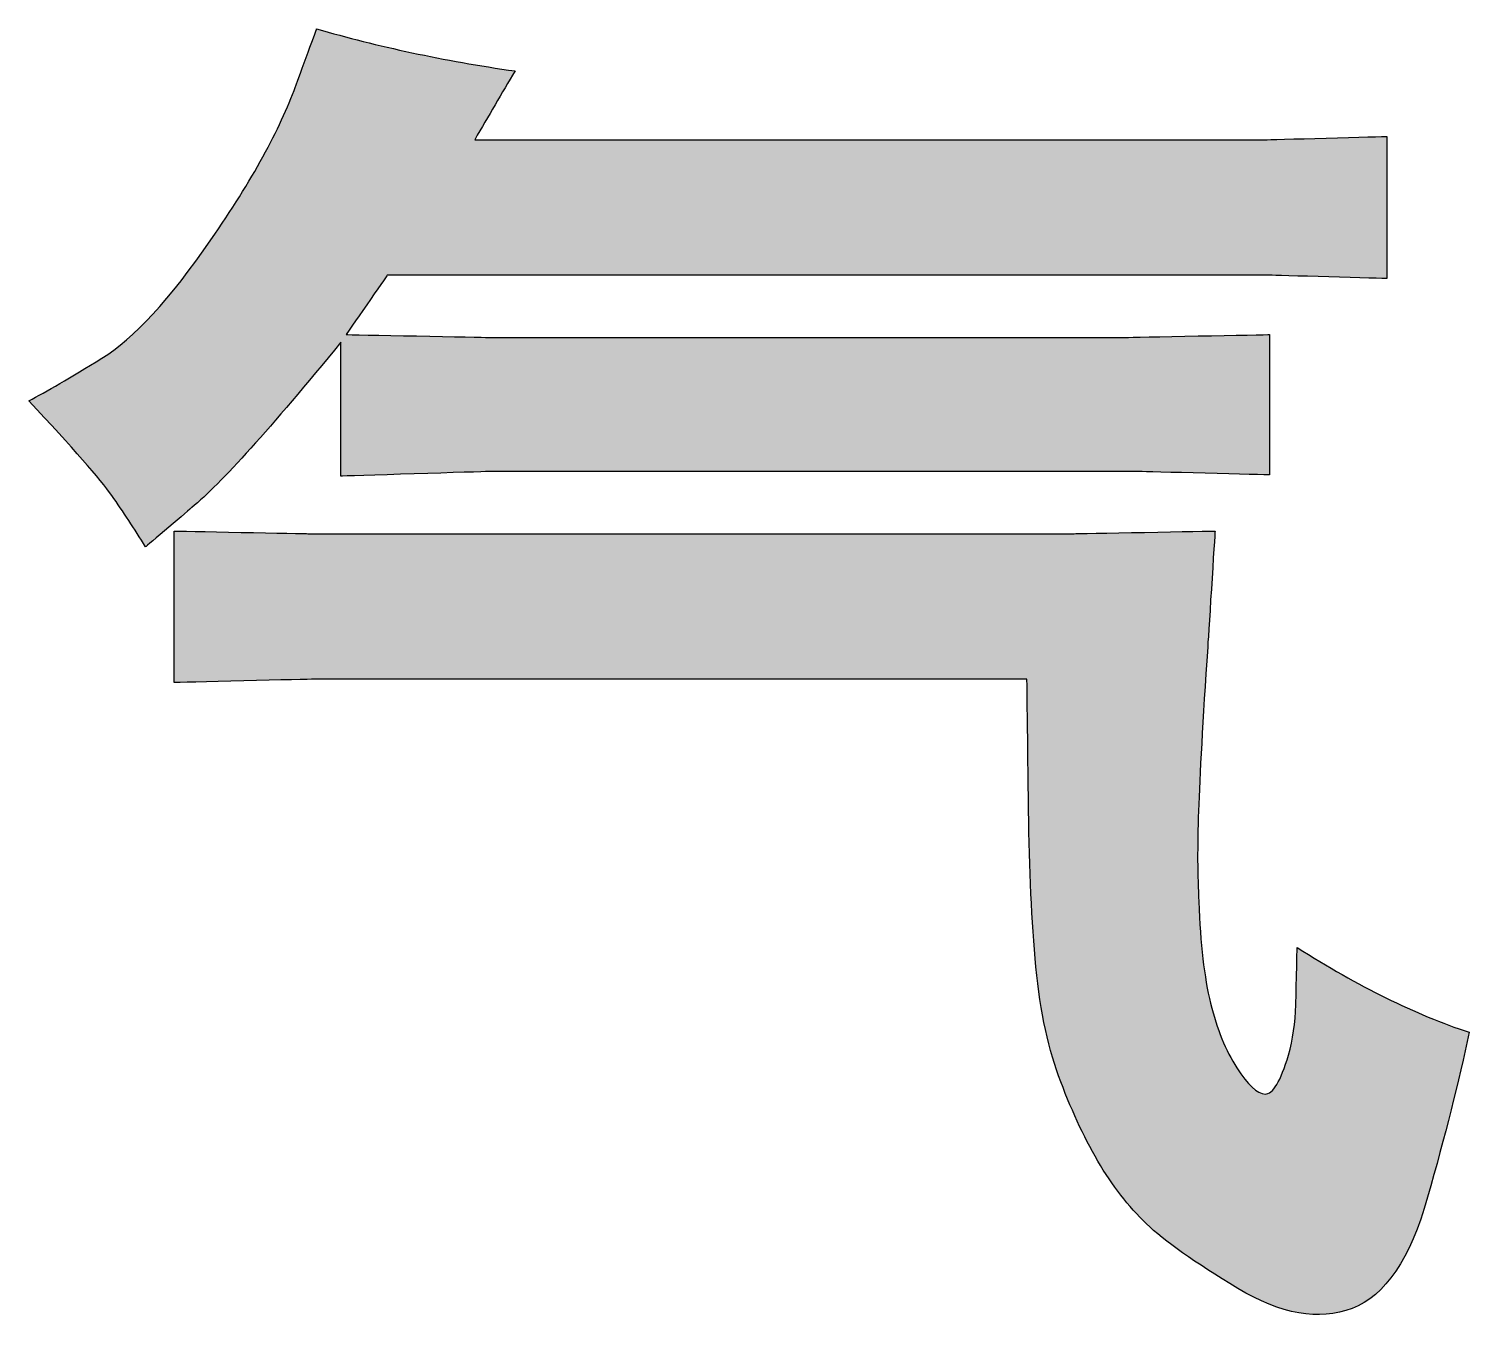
# Model space of a CAD drawing. Header units: millimetres. Extents: x 189 to 1029, y 82 to 676.
# Drawn here: x 926.85 to 934.23, y 107.34 to 113.96 of the extents above; entities that cross this region are included whole.
import ezdxf
from ezdxf.enums import TextEntityAlignment as Align

# ---------------------------------------------------------------- set-up
doc = ezdxf.new("R2010")
doc.units = ezdxf.units.MM
doc.header["$LTSCALE"] = 2
doc.layers.add('1粗实线', color=7, linetype='Continuous', lineweight=35)
doc.layers.add('5标注层', color=3, linetype='Continuous', lineweight=18)
doc.layers.add('6文本', color=2, linetype='Continuous')
doc.layers.add('图框层', color=7, linetype='Continuous')
doc.styles.add('文字', font='isocp.shx', dxfattribs={"bigfont": 'gbcbig.shx'})

# ---------------------------------------------------------------- blocks, each defined once
blk = doc.blocks.new('LOGO')
at = {"layer": '6文本'}
h = blk.add_hatch(color=2, dxfattribs=at)
h.dxf.hatch_style = 1
edge = h.paths.add_edge_path()
edge.add_spline(control_points=[(-45.1084, 10.3137), (-45.1084, 10.3137), (-45.0028, 10.4659), (-45.0028, 10.4659), (-45.0028, 10.4659)], knot_values=[0.458333, 0.458333, 0.458333, 0.458333, 0.5, 0.5, 0.5, 0.5, 0.5], degree=3, periodic=0)
edge.add_spline(control_points=[(-45.0028, 10.4659), (-45.0028, 10.4659), (-42.7381, 10.4659), (-42.7381, 10.4659), (-42.7381, 10.4659)], knot_values=[0.416667, 0.416667, 0.416667, 0.416667, 0.458333, 0.458333, 0.458333, 0.458333, 0.458333], degree=3, periodic=0)
edge.add_spline(control_points=[(-42.7381, 10.4659), (-42.7381, 10.4659), (-42.4408, 10.4571), (-42.4408, 10.4571), (-42.4408, 10.4571)], knot_values=[0.375, 0.375, 0.375, 0.375, 0.416667, 0.416667, 0.416667, 0.416667, 0.416667], degree=3, periodic=0)
edge.add_spline(control_points=[(-42.4408, 10.4571), (-42.4408, 10.4571), (-42.4408, 10.8217), (-42.4408, 10.8217), (-42.4408, 10.8217)], knot_values=[0.333333, 0.333333, 0.333333, 0.333333, 0.375, 0.375, 0.375, 0.375, 0.375], degree=3, periodic=0)
edge.add_spline(control_points=[(-42.4408, 10.8217), (-42.4408, 10.8217), (-42.7513, 10.8131), (-42.7513, 10.8131), (-42.7513, 10.8131)], knot_values=[0.291667, 0.291667, 0.291667, 0.291667, 0.333333, 0.333333, 0.333333, 0.333333, 0.333333], degree=3, periodic=0)
edge.add_spline(control_points=[(-42.7513, 10.8131), (-42.7513, 10.8131), (-44.7788, 10.8131), (-44.7788, 10.8131), (-44.7788, 10.8131)], knot_values=[0.25, 0.25, 0.25, 0.25, 0.291667, 0.291667, 0.291667, 0.291667, 0.291667], degree=3, periodic=0)
edge.add_spline(control_points=[(-44.7788, 10.8131), (-44.7436, 10.8739), (-44.709, 10.9327), (-44.6753, 10.9894), (-44.6753, 10.9894)], knot_values=[0.208333, 0.208333, 0.208333, 0.208333, 0.25, 0.25, 0.25, 0.25, 0.25], degree=3, periodic=0)
edge.add_spline(control_points=[(-44.6753, 10.9894), (-44.8584, 11.0156), (-45.0281, 11.052), (-45.1839, 11.0975), (-45.1839, 11.0975)], knot_values=[0.166667, 0.166667, 0.166667, 0.166667, 0.208333, 0.208333, 0.208333, 0.208333, 0.208333], degree=3, periodic=0)
edge.add_spline(control_points=[(-45.1839, 11.0975), (-45.1839, 11.0975), (-45.2382, 10.95), (-45.2382, 10.95), (-45.2382, 10.95)], knot_values=[0.125, 0.125, 0.125, 0.125, 0.166667, 0.166667, 0.166667, 0.166667, 0.166667], degree=3, periodic=0)
edge.add_spline(control_points=[(-45.2382, 10.95), (-45.2771, 10.8406), (-45.3492, 10.7095), (-45.4548, 10.5566), (-45.4548, 10.5566)], knot_values=[0.083333, 0.083333, 0.083333, 0.083333, 0.125, 0.125, 0.125, 0.125, 0.125], degree=3, periodic=0)
edge.add_spline(control_points=[(-45.4548, 10.5566), (-45.5602, 10.4041), (-45.6535, 10.3027), (-45.7344, 10.2531), (-45.7344, 10.2531)], knot_values=[0.041667, 0.041667, 0.041667, 0.041667, 0.083333, 0.083333, 0.083333, 0.083333, 0.083333], degree=3, periodic=0)
edge.add_spline(control_points=[(-45.7344, 10.2531), (-45.8153, 10.2033), (-45.8776, 10.167), (-45.9217, 10.144)], knot_values=[0, 0, 0, 0, 0.041667, 0.041667, 0.041667, 0.041667], degree=3, periodic=0)
edge.add_spline(control_points=[(-45.9217, 10.144), (-45.8086, 10.0231), (-45.7379, 9.9422), (-45.7089, 9.9009), (-45.7089, 9.9009)], knot_values=[0.958333, 0.958333, 0.958333, 0.958333, 1, 1, 1, 1, 1], degree=3, periodic=0)
edge.add_spline(control_points=[(-45.7089, 9.9009), (-45.6801, 9.86), (-45.651, 9.8159), (-45.6224, 9.7693), (-45.6224, 9.7693)], knot_values=[0.916667, 0.916667, 0.916667, 0.916667, 0.958333, 0.958333, 0.958333, 0.958333, 0.958333], degree=3, periodic=0)
edge.add_spline(control_points=[(-45.6224, 9.7693), (-45.6224, 9.7693), (-45.5038, 9.8703), (-45.5038, 9.8703), (-45.5038, 9.8703)], knot_values=[0.875, 0.875, 0.875, 0.875, 0.916667, 0.916667, 0.916667, 0.916667, 0.916667], degree=3, periodic=0)
edge.add_spline(control_points=[(-45.5038, 9.8703), (-45.4296, 9.9318), (-45.3022, 10.0733), (-45.1215, 10.2945), (-45.1215, 10.2945)], knot_values=[0.833333, 0.833333, 0.833333, 0.833333, 0.875, 0.875, 0.875, 0.875, 0.875], degree=3, periodic=0)
edge.add_spline(control_points=[(-45.1215, 10.2945), (-45.1215, 10.2945), (-45.1215, 9.9507), (-45.1215, 9.9507), (-45.1215, 9.9507)], knot_values=[0.791667, 0.791667, 0.791667, 0.791667, 0.833333, 0.833333, 0.833333, 0.833333, 0.833333], degree=3, periodic=0)
edge.add_spline(control_points=[(-45.1215, 9.9507), (-45.1215, 9.9507), (-44.747, 9.9625), (-44.747, 9.9625), (-44.747, 9.9625)], knot_values=[0.75, 0.75, 0.75, 0.75, 0.791667, 0.791667, 0.791667, 0.791667, 0.791667], degree=3, periodic=0)
edge.add_spline(control_points=[(-44.747, 9.9625), (-44.747, 9.9625), (-43.0712, 9.9625), (-43.0712, 9.9625), (-43.0712, 9.9625)], knot_values=[0.708333, 0.708333, 0.708333, 0.708333, 0.75, 0.75, 0.75, 0.75, 0.75], degree=3, periodic=0)
edge.add_spline(control_points=[(-43.0712, 9.9625), (-43.0712, 9.9625), (-42.7419, 9.9539), (-42.7419, 9.9539), (-42.7419, 9.9539)], knot_values=[0.666667, 0.666667, 0.666667, 0.666667, 0.708333, 0.708333, 0.708333, 0.708333, 0.708333], degree=3, periodic=0)
edge.add_spline(control_points=[(-42.7419, 9.9539), (-42.7419, 9.9539), (-42.7419, 10.3137), (-42.7419, 10.3137), (-42.7419, 10.3137)], knot_values=[0.625, 0.625, 0.625, 0.625, 0.666667, 0.666667, 0.666667, 0.666667, 0.666667], degree=3, periodic=0)
edge.add_spline(control_points=[(-42.7419, 10.3137), (-42.7419, 10.3137), (-43.1071, 10.3065), (-43.1071, 10.3065), (-43.1071, 10.3065)], knot_values=[0.583333, 0.583333, 0.583333, 0.583333, 0.625, 0.625, 0.625, 0.625, 0.625], degree=3, periodic=0)
edge.add_spline(control_points=[(-43.1071, 10.3065), (-43.1071, 10.3065), (-44.747, 10.3065), (-44.747, 10.3065), (-44.747, 10.3065)], knot_values=[0.541667, 0.541667, 0.541667, 0.541667, 0.583333, 0.583333, 0.583333, 0.583333, 0.583333], degree=3, periodic=0)
edge.add_spline(control_points=[(-44.747, 10.3065), (-44.747, 10.3065), (-45.1084, 10.3137), (-45.1084, 10.3137), (-45.1084, 10.3137)], knot_values=[0.5, 0.5, 0.5, 0.5, 0.541667, 0.541667, 0.541667, 0.541667, 0.541667], degree=3, periodic=0)
h = blk.add_hatch(color=2, dxfattribs=at)
h.dxf.hatch_style = 1
edge = h.paths.add_edge_path()
edge.add_spline(control_points=[(-45.5489, 9.4218), (-45.5489, 9.4218), (-45.193, 9.4302), (-45.193, 9.4302), (-45.193, 9.4302)], knot_values=[0.807692, 0.807692, 0.807692, 0.807692, 0.846154, 0.846154, 0.846154, 0.846154, 0.846154], degree=3, periodic=0)
edge.add_spline(control_points=[(-45.193, 9.4302), (-45.193, 9.4302), (-43.3632, 9.4302), (-43.3632, 9.4302), (-43.3632, 9.4302)], knot_values=[0.769231, 0.769231, 0.769231, 0.769231, 0.807692, 0.807692, 0.807692, 0.807692, 0.807692], degree=3, periodic=0)
edge.add_spline(control_points=[(-43.3632, 9.4302), (-43.3632, 9.4302), (-43.3595, 9.1221), (-43.3595, 9.1221), (-43.3595, 9.1221)], knot_values=[0.730769, 0.730769, 0.730769, 0.730769, 0.769231, 0.769231, 0.769231, 0.769231, 0.769231], degree=3, periodic=0)
edge.add_spline(control_points=[(-43.3595, 9.1221), (-43.3581, 8.9695), (-43.3526, 8.8334), (-43.3423, 8.7146), (-43.3423, 8.7146)], knot_values=[0.692308, 0.692308, 0.692308, 0.692308, 0.730769, 0.730769, 0.730769, 0.730769, 0.730769], degree=3, periodic=0)
edge.add_spline(control_points=[(-43.3423, 8.7146), (-43.3324, 8.596), (-43.3122, 8.496), (-43.2822, 8.4135), (-43.2822, 8.4135)], knot_values=[0.653846, 0.653846, 0.653846, 0.653846, 0.692308, 0.692308, 0.692308, 0.692308, 0.692308], degree=3, periodic=0)
edge.add_spline(control_points=[(-43.2822, 8.4135), (-43.2521, 8.3318), (-43.2185, 8.2589), (-43.1817, 8.1952), (-43.1817, 8.1952)], knot_values=[0.615385, 0.615385, 0.615385, 0.615385, 0.653846, 0.653846, 0.653846, 0.653846, 0.653846], degree=3, periodic=0)
edge.add_spline(control_points=[(-43.1817, 8.1952), (-43.1442, 8.1322), (-43.1032, 8.0789), (-43.0572, 8.0344), (-43.0572, 8.0344)], knot_values=[0.576923, 0.576923, 0.576923, 0.576923, 0.615385, 0.615385, 0.615385, 0.615385, 0.615385], degree=3, periodic=0)
edge.add_spline(control_points=[(-43.0572, 8.0344), (-43.0115, 7.9908), (-42.9332, 7.9352), (-42.823, 7.8687), (-42.823, 7.8687)], knot_values=[0.538462, 0.538462, 0.538462, 0.538462, 0.576923, 0.576923, 0.576923, 0.576923, 0.576923], degree=3, periodic=0)
edge.add_spline(control_points=[(-42.823, 7.8687), (-42.7121, 7.8021), (-42.6147, 7.7846), (-42.53, 7.8174), (-42.53, 7.8174)], knot_values=[0.5, 0.5, 0.5, 0.5, 0.538462, 0.538462, 0.538462, 0.538462, 0.538462], degree=3, periodic=0)
edge.add_spline(control_points=[(-42.53, 7.8174), (-42.4453, 7.8495), (-42.3807, 7.9447), (-42.3363, 8.1023), (-42.3363, 8.1023)], knot_values=[0.461538, 0.461538, 0.461538, 0.461538, 0.5, 0.5, 0.5, 0.5, 0.5], degree=3, periodic=0)
edge.add_spline(control_points=[(-42.3363, 8.1023), (-42.2917, 8.2597), (-42.2561, 8.4007), (-42.2297, 8.5251), (-42.2297, 8.5251)], knot_values=[0.423077, 0.423077, 0.423077, 0.423077, 0.461538, 0.461538, 0.461538, 0.461538, 0.461538], degree=3, periodic=0)
edge.add_spline(control_points=[(-42.2297, 8.5251), (-42.3677, 8.5706), (-42.5145, 8.6431), (-42.6705, 8.7425), (-42.6705, 8.7425)], knot_values=[0.384615, 0.384615, 0.384615, 0.384615, 0.423077, 0.423077, 0.423077, 0.423077, 0.423077], degree=3, periodic=0)
edge.add_spline(control_points=[(-42.6705, 8.7425), (-42.6705, 8.7425), (-42.6741, 8.5954), (-42.6741, 8.5954), (-42.6741, 8.5954)], knot_values=[0.346154, 0.346154, 0.346154, 0.346154, 0.384615, 0.384615, 0.384615, 0.384615, 0.384615], degree=3, periodic=0)
edge.add_spline(control_points=[(-42.6741, 8.5954), (-42.6753, 8.5496), (-42.6816, 8.5068), (-42.6928, 8.4668), (-42.6928, 8.4668)], knot_values=[0.307692, 0.307692, 0.307692, 0.307692, 0.346154, 0.346154, 0.346154, 0.346154, 0.346154], degree=3, periodic=0)
edge.add_spline(control_points=[(-42.6928, 8.4668), (-42.713, 8.3995), (-42.733, 8.3659), (-42.7529, 8.3668), (-42.7529, 8.3668)], knot_values=[0.269231, 0.269231, 0.269231, 0.269231, 0.307692, 0.307692, 0.307692, 0.307692, 0.307692], degree=3, periodic=0)
edge.add_spline(control_points=[(-42.7529, 8.3668), (-42.7732, 8.3674), (-42.7973, 8.3899), (-42.8255, 8.4343), (-42.8255, 8.4343)], knot_values=[0.230769, 0.230769, 0.230769, 0.230769, 0.269231, 0.269231, 0.269231, 0.269231, 0.269231], degree=3, periodic=0)
edge.add_spline(control_points=[(-42.8255, 8.4343), (-42.8539, 8.4782), (-42.8761, 8.5338), (-42.8926, 8.5996), (-42.8926, 8.5996)], knot_values=[0.192308, 0.192308, 0.192308, 0.192308, 0.230769, 0.230769, 0.230769, 0.230769, 0.230769], degree=3, periodic=0)
edge.add_spline(control_points=[(-42.8926, 8.5996), (-42.9088, 8.665), (-42.919, 8.7521), (-42.9225, 8.8602), (-42.9225, 8.8602)], knot_values=[0.153846, 0.153846, 0.153846, 0.153846, 0.192308, 0.192308, 0.192308, 0.192308, 0.192308], degree=3, periodic=0)
edge.add_spline(control_points=[(-42.9225, 8.8602), (-42.9263, 8.9243), (-42.9269, 9.0015), (-42.9234, 9.0926), (-42.9234, 9.0926)], knot_values=[0.115385, 0.115385, 0.115385, 0.115385, 0.153846, 0.153846, 0.153846, 0.153846, 0.153846], degree=3, periodic=0)
edge.add_spline(control_points=[(-42.9234, 9.0926), (-42.9205, 9.1831), (-42.9127, 9.3231), (-42.9, 9.5126), (-42.9, 9.5126)], knot_values=[0.076923, 0.076923, 0.076923, 0.076923, 0.115385, 0.115385, 0.115385, 0.115385, 0.115385], degree=3, periodic=0)
edge.add_spline(control_points=[(-42.9, 9.5126), (-42.9, 9.5126), (-42.8812, 9.8101), (-42.8812, 9.8101), (-42.8812, 9.8101)], knot_values=[0.038462, 0.038462, 0.038462, 0.038462, 0.076923, 0.076923, 0.076923, 0.076923, 0.076923], degree=3, periodic=0)
edge.add_spline(control_points=[(-42.8812, 9.8101), (-42.8812, 9.8101), (-43.2424, 9.8033), (-43.2424, 9.8033), (-43.2424, 9.8033)], knot_values=[0.961538, 0.961538, 0.961538, 0.961538, 1, 1, 1, 1, 1], degree=3, periodic=0)
edge.add_spline(control_points=[(-43.2424, 9.8033), (-43.2424, 9.8033), (-45.2064, 9.8033), (-45.2064, 9.8033), (-45.2064, 9.8033)], knot_values=[0.923077, 0.923077, 0.923077, 0.923077, 0.961538, 0.961538, 0.961538, 0.961538, 0.961538], degree=3, periodic=0)
edge.add_spline(control_points=[(-45.2064, 9.8033), (-45.2064, 9.8033), (-45.5489, 9.8101), (-45.5489, 9.8101), (-45.5489, 9.8101)], knot_values=[0.884615, 0.884615, 0.884615, 0.884615, 0.923077, 0.923077, 0.923077, 0.923077, 0.923077], degree=3, periodic=0)
edge.add_spline(control_points=[(-45.5489, 9.8101), (-45.5489, 9.8101), (-45.5489, 9.4218), (-45.5489, 9.4218), (-45.5489, 9.4218)], knot_values=[0.846154, 0.846154, 0.846154, 0.846154, 0.884615, 0.884615, 0.884615, 0.884615, 0.884615], degree=3, periodic=0)
at = {"layer": '6文本', "color": 250}
for points, knots in [([(-45.2382, 10.95), (-45.2382, 10.95), (-45.2382, 10.95), (-45.1839, 11.0975), (-45.1839, 11.0975)], [0.125, 0.125, 0.125, 0.125, 0.12500001, 0.16666667, 0.16666667, 0.16666667, 0.16666667]), ([(-45.1839, 11.0975), (-45.1839, 11.0975), (-45.0281, 11.052), (-44.8584, 11.0156), (-44.6753, 10.9894)], [0.16666667, 0.16666667, 0.16666667, 0.16666667, 0.16666668, 0.20833333, 0.20833333, 0.20833333, 0.20833333]), ([(-44.6753, 10.9894), (-44.6753, 10.9894), (-44.709, 10.9327), (-44.7436, 10.8739), (-44.7788, 10.8131)], [0.20833333, 0.20833333, 0.20833333, 0.20833333, 0.20833334, 0.25, 0.25, 0.25, 0.25]), ([(-45.4548, 10.5566), (-45.4548, 10.5566), (-45.3492, 10.7095), (-45.2771, 10.8406), (-45.2382, 10.95)], [0.08333333, 0.08333333, 0.08333333, 0.08333333, 0.08333334, 0.125, 0.125, 0.125, 0.125]), ([(-42.7513, 10.8131), (-42.7513, 10.8131), (-42.7513, 10.8131), (-42.4408, 10.8217), (-42.4408, 10.8217)], [0.29166667, 0.29166667, 0.29166667, 0.29166667, 0.29166668, 0.33333333, 0.33333333, 0.33333333, 0.33333333]), ([(-42.4408, 10.8217), (-42.4408, 10.8217), (-42.4408, 10.8217), (-42.4408, 10.4571), (-42.4408, 10.4571)], [0.33333333, 0.33333333, 0.33333333, 0.33333333, 0.33333334, 0.375, 0.375, 0.375, 0.375]), ([(-44.7788, 10.8131), (-44.7788, 10.8131), (-44.7788, 10.8131), (-42.7513, 10.8131), (-42.7513, 10.8131)], [0.25, 0.25, 0.25, 0.25, 0.25000001, 0.29166667, 0.29166667, 0.29166667, 0.29166667]), ([(-45.7344, 10.2531), (-45.7344, 10.2531), (-45.6535, 10.3027), (-45.5602, 10.4041), (-45.4548, 10.5566)], [0.04166667, 0.04166667, 0.04166667, 0.04166667, 0.04166668, 0.08333333, 0.08333333, 0.08333333, 0.08333333]), ([(-45.0028, 10.4659), (-45.0028, 10.4659), (-45.0028, 10.4659), (-45.1084, 10.3137), (-45.1084, 10.3137)], [0.45833333, 0.45833333, 0.45833333, 0.45833333, 0.45833334, 0.5, 0.5, 0.5, 0.5]), ([(-42.7381, 10.4659), (-42.7381, 10.4659), (-42.7381, 10.4659), (-45.0028, 10.4659), (-45.0028, 10.4659)], [0.41666667, 0.41666667, 0.41666667, 0.41666667, 0.41666668, 0.45833333, 0.45833333, 0.45833333, 0.45833333]), ([(-42.4408, 10.4571), (-42.4408, 10.4571), (-42.4408, 10.4571), (-42.7381, 10.4659), (-42.7381, 10.4659)], [0.375, 0.375, 0.375, 0.375, 0.37500001, 0.41666667, 0.41666667, 0.41666667, 0.41666667]), ([(-45.1084, 10.3137), (-45.1084, 10.3137), (-45.1084, 10.3137), (-44.747, 10.3065), (-44.747, 10.3065)], [0.5, 0.5, 0.5, 0.5, 0.50000001, 0.54166667, 0.54166667, 0.54166667, 0.54166667]), ([(-44.747, 10.3065), (-44.747, 10.3065), (-44.747, 10.3065), (-43.1071, 10.3065), (-43.1071, 10.3065)], [0.54166667, 0.54166667, 0.54166667, 0.54166667, 0.54166668, 0.58333333, 0.58333333, 0.58333333, 0.58333333]), ([(-43.1071, 10.3065), (-43.1071, 10.3065), (-43.1071, 10.3065), (-42.7419, 10.3137), (-42.7419, 10.3137)], [0.58333333, 0.58333333, 0.58333333, 0.58333333, 0.58333334, 0.625, 0.625, 0.625, 0.625]), ([(-42.7419, 10.3137), (-42.7419, 10.3137), (-42.7419, 10.3137), (-42.7419, 9.9539), (-42.7419, 9.9539)], [0.625, 0.625, 0.625, 0.625, 0.62500001, 0.66666667, 0.66666667, 0.66666667, 0.66666667]), ([(-45.1215, 10.2945), (-45.1215, 10.2945), (-45.3022, 10.0733), (-45.4296, 9.9318), (-45.5038, 9.8703)], [0.83333333, 0.83333333, 0.83333333, 0.83333333, 0.83333334, 0.875, 0.875, 0.875, 0.875]), ([(-45.1215, 9.9507), (-45.1215, 9.9507), (-45.1215, 9.9507), (-45.1215, 10.2945), (-45.1215, 10.2945)], [0.79166667, 0.79166667, 0.79166667, 0.79166667, 0.79166668, 0.83333333, 0.83333333, 0.83333333, 0.83333333]), ([(-45.7089, 9.9009), (-45.7089, 9.9009), (-45.7379, 9.9422), (-45.8086, 10.0231), (-45.9217, 10.144)], [0.95833333, 0.95833333, 0.95833333, 0.95833333, 0.95833334, 1, 1, 1, 1]), ([(-44.747, 9.9625), (-44.747, 9.9625), (-44.747, 9.9625), (-45.1215, 9.9507), (-45.1215, 9.9507)], [0.75, 0.75, 0.75, 0.75, 0.75000001, 0.79166667, 0.79166667, 0.79166667, 0.79166667]), ([(-43.0712, 9.9625), (-43.0712, 9.9625), (-43.0712, 9.9625), (-44.747, 9.9625), (-44.747, 9.9625)], [0.70833333, 0.70833333, 0.70833333, 0.70833333, 0.70833334, 0.75, 0.75, 0.75, 0.75]), ([(-42.7419, 9.9539), (-42.7419, 9.9539), (-42.7419, 9.9539), (-43.0712, 9.9625), (-43.0712, 9.9625)], [0.66666667, 0.66666667, 0.66666667, 0.66666667, 0.66666668, 0.70833333, 0.70833333, 0.70833333, 0.70833333]), ([(-45.6224, 9.7693), (-45.6224, 9.7693), (-45.651, 9.8159), (-45.6801, 9.86), (-45.7089, 9.9009)], [0.91666667, 0.91666667, 0.91666667, 0.91666667, 0.91666668, 0.95833333, 0.95833333, 0.95833333, 0.95833333]), ([(-45.5038, 9.8703), (-45.5038, 9.8703), (-45.5038, 9.8703), (-45.6224, 9.7693), (-45.6224, 9.7693)], [0.875, 0.875, 0.875, 0.875, 0.87500001, 0.91666667, 0.91666667, 0.91666667, 0.91666667]), ([(-45.5489, 9.4218), (-45.5489, 9.4218), (-45.5489, 9.4218), (-45.5489, 9.8101), (-45.5489, 9.8101)], [0.84615385, 0.84615385, 0.84615385, 0.84615385, 0.84615386, 0.88461538, 0.88461538, 0.88461538, 0.88461538]), ([(-45.5489, 9.8101), (-45.5489, 9.8101), (-45.5489, 9.8101), (-45.2064, 9.8033), (-45.2064, 9.8033)], [0.88461538, 0.88461538, 0.88461538, 0.88461538, 0.88461539, 0.92307692, 0.92307692, 0.92307692, 0.92307692]), ([(-45.2064, 9.8033), (-45.2064, 9.8033), (-45.2064, 9.8033), (-43.2424, 9.8033), (-43.2424, 9.8033)], [0.92307692, 0.92307692, 0.92307692, 0.92307692, 0.92307693, 0.96153846, 0.96153846, 0.96153846, 0.96153846]), ([(-43.2424, 9.8033), (-43.2424, 9.8033), (-43.2424, 9.8033), (-42.8812, 9.8101), (-42.8812, 9.8101)], [0.96153846, 0.96153846, 0.96153846, 0.96153846, 0.96153847, 1, 1, 1, 1]), ([(-42.8812, 9.8101), (-42.8812, 9.8101), (-42.8812, 9.8101), (-42.9, 9.5126), (-42.9, 9.5126)], [0.03846154, 0.03846154, 0.03846154, 0.03846154, 0.03846155, 0.07692308, 0.07692308, 0.07692308, 0.07692308]), ([(-42.9, 9.5126), (-42.9, 9.5126), (-42.9127, 9.3231), (-42.9205, 9.1831), (-42.9234, 9.0926)], [0.07692308, 0.07692308, 0.07692308, 0.07692308, 0.07692309, 0.11538462, 0.11538462, 0.11538462, 0.11538462]), ([(-45.193, 9.4302), (-45.193, 9.4302), (-45.193, 9.4302), (-45.5489, 9.4218), (-45.5489, 9.4218)], [0.80769231, 0.80769231, 0.80769231, 0.80769231, 0.80769232, 0.84615385, 0.84615385, 0.84615385, 0.84615385]), ([(-43.3632, 9.4302), (-43.3632, 9.4302), (-43.3632, 9.4302), (-45.193, 9.4302), (-45.193, 9.4302)], [0.76923077, 0.76923077, 0.76923077, 0.76923077, 0.76923078, 0.80769231, 0.80769231, 0.80769231, 0.80769231]), ([(-43.3595, 9.1221), (-43.3595, 9.1221), (-43.3595, 9.1221), (-43.3632, 9.4302), (-43.3632, 9.4302)], [0.73076923, 0.73076923, 0.73076923, 0.73076923, 0.73076924, 0.76923077, 0.76923077, 0.76923077, 0.76923077]), ([(-43.3423, 8.7146), (-43.3423, 8.7146), (-43.3526, 8.8334), (-43.3581, 8.9695), (-43.3595, 9.1221)], [0.69230769, 0.69230769, 0.69230769, 0.69230769, 0.6923077, 0.73076923, 0.73076923, 0.73076923, 0.73076923]), ([(-42.9234, 9.0926), (-42.9234, 9.0926), (-42.9269, 9.0015), (-42.9263, 8.9243), (-42.9225, 8.8602)], [0.11538462, 0.11538462, 0.11538462, 0.11538462, 0.11538463, 0.15384615, 0.15384615, 0.15384615, 0.15384615]), ([(-42.9225, 8.8602), (-42.9225, 8.8602), (-42.919, 8.7521), (-42.9088, 8.665), (-42.8926, 8.5996)], [0.15384615, 0.15384615, 0.15384615, 0.15384615, 0.15384616, 0.19230769, 0.19230769, 0.19230769, 0.19230769]), ([(-43.2822, 8.4135), (-43.2822, 8.4135), (-43.3122, 8.496), (-43.3324, 8.596), (-43.3423, 8.7146)], [0.65384615, 0.65384615, 0.65384615, 0.65384615, 0.65384616, 0.69230769, 0.69230769, 0.69230769, 0.69230769]), ([(-42.6741, 8.5954), (-42.6741, 8.5954), (-42.6741, 8.5954), (-42.6705, 8.7425), (-42.6705, 8.7425)], [0.34615385, 0.34615385, 0.34615385, 0.34615385, 0.34615386, 0.38461538, 0.38461538, 0.38461538, 0.38461538]), ([(-42.6705, 8.7425), (-42.6705, 8.7425), (-42.5145, 8.6431), (-42.3677, 8.5706), (-42.2297, 8.5251)], [0.38461538, 0.38461538, 0.38461538, 0.38461538, 0.38461539, 0.42307692, 0.42307692, 0.42307692, 0.42307692]), ([(-42.8926, 8.5996), (-42.8926, 8.5996), (-42.8761, 8.5338), (-42.8539, 8.4782), (-42.8255, 8.4343)], [0.19230769, 0.19230769, 0.19230769, 0.19230769, 0.1923077, 0.23076923, 0.23076923, 0.23076923, 0.23076923]), ([(-42.6928, 8.4668), (-42.6928, 8.4668), (-42.6816, 8.5068), (-42.6753, 8.5496), (-42.6741, 8.5954)], [0.30769231, 0.30769231, 0.30769231, 0.30769231, 0.30769232, 0.34615385, 0.34615385, 0.34615385, 0.34615385]), ([(-42.2297, 8.5251), (-42.2297, 8.5251), (-42.2561, 8.4007), (-42.2917, 8.2597), (-42.3363, 8.1023)], [0.42307692, 0.42307692, 0.42307692, 0.42307692, 0.42307693, 0.46153846, 0.46153846, 0.46153846, 0.46153846]), ([(-42.7529, 8.3668), (-42.7529, 8.3668), (-42.733, 8.3659), (-42.713, 8.3995), (-42.6928, 8.4668)], [0.26923077, 0.26923077, 0.26923077, 0.26923077, 0.26923078, 0.30769231, 0.30769231, 0.30769231, 0.30769231]), ([(-42.8255, 8.4343), (-42.8255, 8.4343), (-42.7973, 8.3899), (-42.7732, 8.3674), (-42.7529, 8.3668)], [0.23076923, 0.23076923, 0.23076923, 0.23076923, 0.23076924, 0.26923077, 0.26923077, 0.26923077, 0.26923077]), ([(-43.1817, 8.1952), (-43.1817, 8.1952), (-43.2185, 8.2589), (-43.2521, 8.3318), (-43.2822, 8.4135)], [0.61538462, 0.61538462, 0.61538462, 0.61538462, 0.61538463, 0.65384615, 0.65384615, 0.65384615, 0.65384615]), ([(-43.0572, 8.0344), (-43.0572, 8.0344), (-43.1032, 8.0789), (-43.1442, 8.1322), (-43.1817, 8.1952)], [0.57692308, 0.57692308, 0.57692308, 0.57692308, 0.57692309, 0.61538462, 0.61538462, 0.61538462, 0.61538462]), ([(-42.3363, 8.1023), (-42.3363, 8.1023), (-42.3807, 7.9447), (-42.4453, 7.8495), (-42.53, 7.8174)], [0.46153846, 0.46153846, 0.46153846, 0.46153846, 0.46153847, 0.5, 0.5, 0.5, 0.5]), ([(-42.823, 7.8687), (-42.823, 7.8687), (-42.9332, 7.9352), (-43.0115, 7.9908), (-43.0572, 8.0344)], [0.53846154, 0.53846154, 0.53846154, 0.53846154, 0.53846155, 0.57692308, 0.57692308, 0.57692308, 0.57692308]), ([(-42.53, 7.8174), (-42.53, 7.8174), (-42.6147, 7.7846), (-42.7121, 7.8021), (-42.823, 7.8687)], [0.5, 0.5, 0.5, 0.5, 0.50000001, 0.53846154, 0.53846154, 0.53846154, 0.53846154])]:
    blk.add_open_spline(points, degree=3, knots=knots, dxfattribs=at)
blk.add_open_spline([(-45.9217, 10.144), (-45.8776, 10.167), (-45.8153, 10.2033), (-45.7344, 10.2531)], degree=3, dxfattribs=at)
blk = doc.blocks.new('ZwmFrameMain_上海电机厂有限公司')
at = {"layer": '1粗实线'}
blk.add_blockref('LOGO', (0, 0), dxfattribs=at)
at = {"layer": '5标注层', "style": '文字'}
for tag, height, width, p, p2 in [('标记', 2.5, 2.4576, (-180, 49.6751), (-172, 49.6751)), ('处数', 2.5, 2.470054, (-171.9762, 49.6751), (-164, 49.6751)), ('更改文件号', 2.5, 1.899602, (-163.8741, 49.6751), (-148.3409, 49.6751)), ('修改签名', 2.5, 2.402886, (-147.9073, 49.6751), (-132.4513, 49.6751)), ('修改日期', 2.5, 2.4576, (-132, 49.6751), (-116, 49.6751)), ('零组件图号', 5, 2.568153, (-42, 41.644), (0, 41.644)), ('零组件名称', 5, 2.551899, (-100, 41.2156), (-58, 41.2156)), ('设计姓名', 2.5, 1.81399, (-146.6893, 37.4905), (-135.0212, 37.4905)), ('设计工号', 2.5, 1.553239, (-161.2503, 37.4905), (-151.138, 37.4905)), ('设计日期', 2.5, 1.957612, (-131.0564, 37.4905), (-118.3115, 37.4905)), ('材料代码', 3.5, 4.55336, (-100, 31.717), (-58, 31.717)), ('版本', 3.5, 1.25, (-11.4307, 31.3265), (-6.837, 31.3265)), ('校对工号', 2.5, 1.553239, (-161.2503, 31.4905), (-151.138, 31.4905)), ('校对姓名', 2.5, 1.81399, (-146.6893, 31.4905), (-135.0212, 31.4905)), ('校对日期', 2.5, 1.957612, (-131.0564, 31.4905), (-118.3115, 31.4905)), ('材料名称', 3.5, 4.60332, (-100.293, 24.472), (-58, 24.472)), ('审查工号', 2.5, 1.553239, (-161.2503, 25.4905), (-151.138, 25.4905)), ('审查姓名', 2.5, 1.81399, (-146.6893, 25.4905), (-135.0212, 25.4905)), ('审查日期', 2.5, 1.957612, (-131.0564, 25.4905), (-118.3115, 25.4905)), ('标准检查工号', 2.5, 1.027275, (-161.2503, 19.4905), (-151.138, 19.4905)), ('标准检查姓名', 2.5, 1.194815, (-146.6893, 19.4905), (-135.0212, 19.4905)), ('标准检查日期', 2.5, 1.294717, (-131.0564, 19.4905), (-118.3115, 19.4905)), ('比例', 3.5, 3.121951, (-72, 13.1788), (-58, 13.1788)), ('会签工号', 2.5, 1.553239, (-161.2503, 13.4905), (-151.138, 13.4905)), ('会签姓名', 2.5, 1.81399, (-146.6893, 13.4905), (-135.0212, 13.4905)), ('会签日期', 2.5, 1.957612, (-131.0564, 13.4905), (-118.3115, 13.4905)), ('第几张', 2.5, 5.565476, (-67.3544, 8.9473), (-62.4846, 8.9473)), ('共几张', 2.5, 5.565476, (-81.3232, 8.9397), (-76.4535, 8.9397)), ('审定工号', 2.5, 1.553239, (-161.2503, 7.4905), (-151.138, 7.4905)), ('审定姓名', 2.5, 1.81399, (-146.6893, 7.4905), (-135.0212, 7.4905)), ('审定日期', 2.5, 1.957612, (-131.0564, 7.4905), (-118.3115, 7.4905))]:
    blk.add_attdef(tag, text='', height=height, dxfattribs=dict(at, width=width)).set_placement(p, p2, align=Align.FIT)
for tag, height, p, p2 in [('特征码', 3.5, (-37.4307, 28.3265), (-30.5401, 28.3265)), ('重量', 3.5, (-11.4307, 25.3265), (-6.9099, 25.3265)), ('图幅', 3.5, (-95.5808, 7.5291), (-91.1329, 7.5291)), ('备注', 2.5, (-88.7572, 1.8285), (-85.502, 1.8285))]:
    blk.add_attdef(tag, text='', height=height, dxfattribs=at).set_placement(p, p2, align=Align.FIT)

msp = doc.modelspace()

# ---------------------------------------------------------------- block references
at = {"layer": '图框层', "xscale": 2, "yscale": 2, "zscale": 2}
msp.add_blockref('ZwmFrameMain_上海电机厂有限公司', (1018.6943, 91.7689), dxfattribs=at)

doc.saveas('drawing.dxf')
